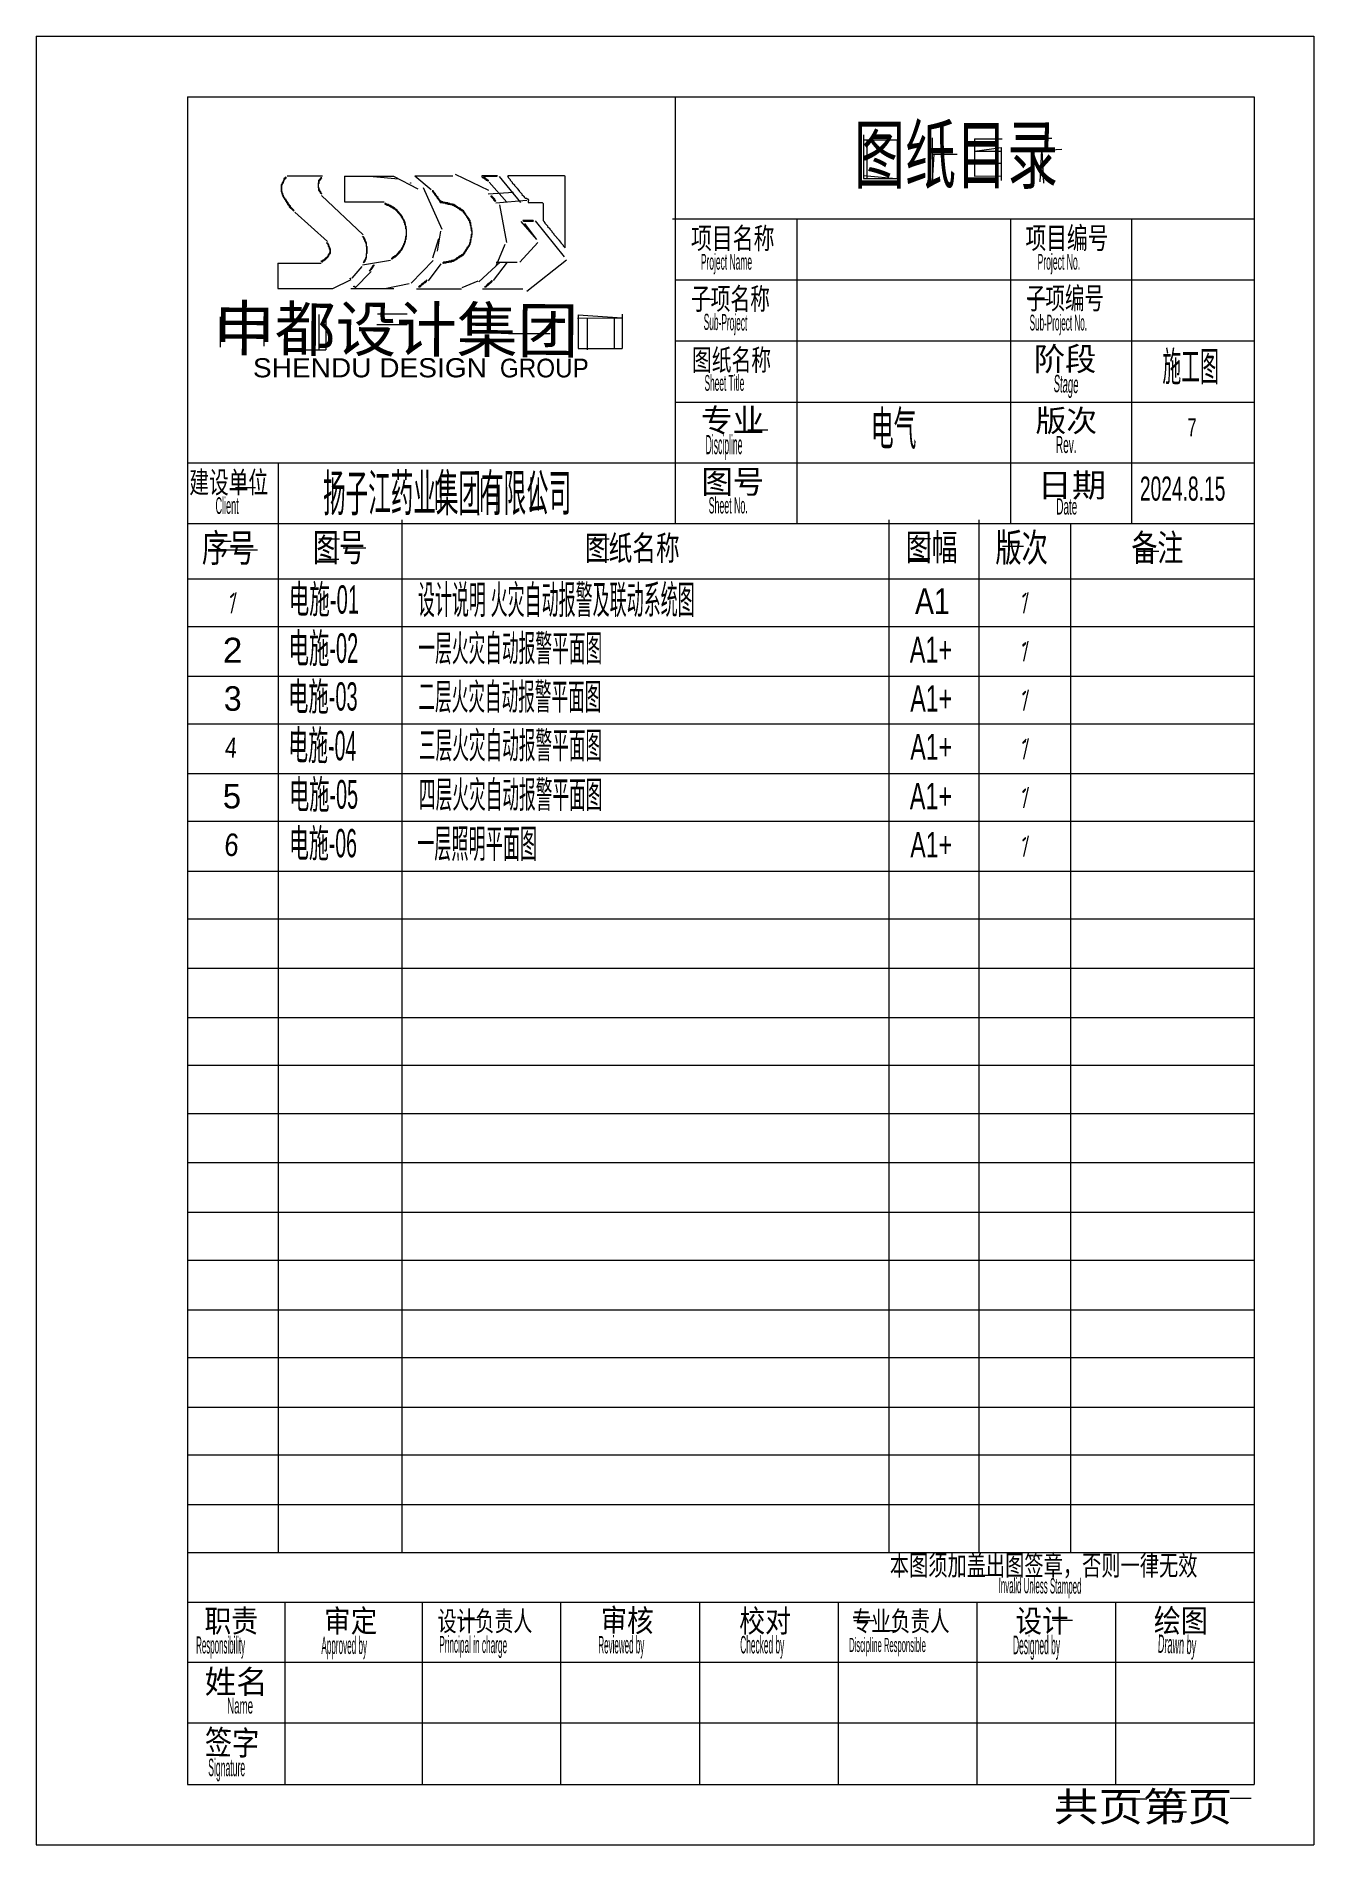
# Model space of a CAD drawing. Extents: x 115 to 2509, y 134 to 3524.
import ezdxf

# ---------------------------------------------------------------- set-up
doc = ezdxf.new("R2010")
doc.units = 0
for name, color, linetype, lineweight in [('OCR_TEXT', 6, 'Continuous', 0), ('TRACE_STRAIGHT', 5, 'Continuous', 0), ('TRACE_TEXT_SYMBOL', 6, 'Continuous', 0)]:
    doc.layers.add(name, color=color, linetype=linetype, lineweight=lineweight)
doc.styles.add('wqy-unicode', font='wqy-unicode.lff')

msp = doc.modelspace()

# ---------------------------------------------------------------- linework, layer by layer
at = {"layer": 'TRACE_STRAIGHT', "color": 5}
for p, q in [((114.7, 3523.6), (114.7, 133.9)), ((114.7, 3523.6), (2509, 3523.6)), ((2509, 3523.6), (2509, 133.9)), ((398.3, 3409.7), (398.3, 246.8)), ((398.3, 3409.7), (2397.3, 3409.7)), ((1312.3, 3409.7), (1312.3, 2610.4)), ((2397.3, 3409.7), (2397.3, 246.8)), ((1665.1, 3339), (1665.1, 3257)), ((1665.1, 3329.1), (1728.4, 3329.1)), ((1671.4, 3329.1), (1671.4, 3257)), ((1728.4, 3329.1), (1733, 3256.5)), ((1728.4, 3329.1), (1728.4, 3256.9)), ((1793.6, 3333.4), (1794.2, 3252.7)), ((1873.3, 3331.1), (1873.3, 3261)), ((1873.3, 3331.1), (1925, 3331.1)), ((1975.9, 3332.3), (2018.3, 3332.3)), ((1793.8, 3302.7), (1840.6, 3302.7)), ((1794.2, 3252.7), (1797.4, 3302.7)), ((1873, 3308), (1923.2, 3315)), ((1873, 3308), (1923.2, 3308)), ((1923.2, 3315), (1923.2, 3253.4)), ((1961.4, 3307.5), (2036.9, 3311.7)), ((1996.4, 3250.9), (1999.6, 3309.6)), ((1999, 3309.6), (2002.2, 3248.4)), ((585, 3261.9), (651.4, 3261.9)), ((692.7, 3261.3), (784.5, 3261.3)), ((692.7, 3261.3), (692.7, 3213.3)), ((746.3, 3260.9), (793.7, 3256.5)), ((784.5, 3261.3), (829.7, 3237.7)), ((824.4, 3261.6), (895.6, 3261.6)), ((824.4, 3261.6), (854.7, 3236.2)), ((962.7, 3234.7), (900.5, 3264.2)), ((982.1, 3260.9), (1022.1, 3212.2)), ((1665.1, 3262.7), (1733, 3256.5)), ((1665.1, 3257), (1732.9, 3257)), ((1873, 3285.5), (1924, 3285.5)), ((1873.3, 3261), (1923.2, 3262)), ((649.2, 3225.2), (727.2, 3151.2)), ((840.2, 3240.2), (874.8, 3162.1)), ((962, 3228), (1009, 3231)), ((963.6, 3250.1), (996.5, 3212.8)), ((599.5, 3193.7), (660.9, 3138.6)), ((692.7, 3213.3), (766.9, 3213.3)), ((976, 3211), (1034, 3216)), ((983, 3207.7), (996.1, 3137)), ((866.5, 3120.7), (873.1, 3158.4)), ((1022.7, 3176.5), (1052.2, 3142.4)), ((1029.9, 3172.5), (1052.2, 3142.4)), ((1049.8, 3177.7), (1104.3, 3110.3)), ((1307, 3181), (2397.3, 3181)), ((1540.4, 3181), (1540.4, 2610.4)), ((1940.4, 3181), (1940.4, 2610.4)), ((2167.3, 3181), (2167.3, 2610.4)), ((858, 3108), (869.3, 3144.7)), ((976.6, 3093), (993.9, 3133.6)), ((1055, 3137.2), (1020.8, 3100.3)), ((567.7, 3098.2), (649, 3098.2)), ((567.7, 3098.2), (567.7, 3050.6)), ((725.3, 3091.7), (706, 3070)), ((726, 3095), (779, 3104)), ((858.6, 3103.4), (817.2, 3060.9)), ((850.2, 3064.9), (873.5, 3096.8)), ((944.5, 3063.2), (984.2, 3100)), ((971.6, 3065.6), (997.9, 3100)), ((977, 3100), (1016, 3100)), ((1108.7, 3103.6), (1034.3, 3045.4)), ((670.8, 3050.6), (704.9, 3067.4)), ((704.2, 3050.8), (785, 3050.8)), ((711.2, 3050.8), (742.7, 3082.5)), ((768.3, 3050.8), (813.6, 3060.3)), ((942.6, 3064.5), (912.5, 3051.8)), ((1312.3, 3066.9), (2397.3, 3066.9)), ((567.7, 3050.6), (670.8, 3050.6)), ((827.6, 3050), (911.5, 3050)), ((950.9, 3050.1), (1027, 3050.1)), ((1346, 3031), (1384, 3031)), ((1974.2, 3029.8), (2011.9, 3029.8)), ((459.4, 2997.8), (459.4, 2940.9)), ((541.4, 2998.4), (541.4, 2942.7)), ((644.5, 3002.1), (644.5, 2935.7)), ((657.7, 2995.3), (657.7, 2935.7)), ((753.4, 2983.1), (809.8, 2983.1)), ((754.2, 3003.1), (809.7, 3003.1)), ((1129, 2995), (1212.8, 2996)), ((1130.4, 3001.4), (1212.8, 2995.9)), ((1130.4, 3001.4), (1130.4, 2938)), ((1147, 2995.2), (1147, 2935.8)), ((1197.6, 2995.8), (1197.6, 2938)), ((1212.8, 3002.6), (1212.8, 2938)), ((999.7, 2966.1), (1078.1, 2966.1)), ((1312.3, 2952.8), (2397.3, 2952.8)), ((597.2, 2935.7), (657.7, 2935.7)), ((1130.4, 2938), (1212.8, 2938)), ((1312.3, 2837.8), (2397.3, 2837.8)), ((1448.1, 2785.6), (1485.6, 2785.6)), ((398.3, 2724), (2397.3, 2724)), ((567.9, 2724), (567.9, 681.6)), ((670.1, 2696.8), (670.1, 2631.7)), ((864.4, 2690.3), (864.4, 2635.9)), ((872.8, 2694.8), (872.8, 2636.7)), ((949.4, 2694.6), (949.4, 2632.1)), ((978.4, 2632.1), (979, 2694.6)), ((1041.4, 2697.1), (1041.4, 2632.1)), ((1055.4, 2696.5), (1055.4, 2634.6)), ((488.1, 2677.6), (525.6, 2677.6)), ((398.3, 2610.4), (2397.3, 2610.4)), ((799.7, 2617), (799.7, 681.6)), ((1712.6, 2617), (1712.6, 681.6)), ((1881.1, 2617), (1881.1, 681.6)), ((2053, 2610.4), (2053, 681.6)), ((441.9, 2577.1), (480, 2577.1)), ((644.2, 2581.7), (683, 2581.7)), ((1150.3, 2581.4), (1188.6, 2581.4)), ((1752.2, 2582.3), (1790.6, 2582.3)), ((441.9, 2561), (529.4, 2561)), ((644.2, 2543.7), (681.9, 2543.7)), ((690, 2564.7), (732.5, 2564.7)), ((1150, 2543), (1188, 2543)), ((1751.9, 2544.6), (1789.4, 2544.6)), ((1925.8, 2567.7), (1964.7, 2567.7)), ((2178.6, 2558.3), (2218.8, 2558.3)), ((398.3, 2506.7), (2397.3, 2506.7)), ((480.8, 2442.1), (489.7, 2481.1)), ((1965.4, 2442.5), (1974, 2481.2)), ((398.3, 2417.5), (2397.3, 2417.5)), ((1965.6, 2352.1), (1974, 2390)), ((398.3, 2323.9), (2397.3, 2323.9)), ((1965.4, 2260), (1974.1, 2298.7)), ((398.3, 2234.6), (2397.3, 2234.6)), ((1965.4, 2168.7), (1974.1, 2207.5)), ((398.3, 2141.7), (2397.3, 2141.7)), ((1965.4, 2077.5), (1974.1, 2116.2)), ((398.3, 2052.5), (2397.3, 2052.5)), ((1965.4, 1985.9), (1974.2, 2024.9)), ((398.3, 1958.9), (2397.3, 1958.9)), ((398.3, 1869.6), (2397.3, 1869.6)), ((398.3, 1776.7), (2397.3, 1776.7)), ((398.3, 1684.6), (2397.3, 1684.6)), ((398.3, 1595.1), (2397.3, 1595.1)), ((398.3, 1504.6), (2397.3, 1504.6)), ((398.3, 1412.5), (2397.3, 1412.5)), ((398.3, 1319.6), (2397.3, 1319.6)), ((398.3, 1229.6), (2397.3, 1229.6)), ((398.3, 1136.7), (2397.3, 1136.7)), ((398.3, 1047.5), (2397.3, 1047.5)), ((398.3, 953.9), (2397.3, 953.9)), ((398.3, 864.6), (2397.3, 864.6)), ((398.3, 771.7), (2397.3, 771.7)), ((398.3, 681.6), (2397.3, 681.6)), ((1877.5, 639.6), (1915, 639.6)), ((398.3, 588.7), (2397.3, 588.7)), ((580.7, 588.7), (580.7, 246.8)), ((838.1, 588.7), (838.1, 246.8)), ((1097.6, 588.7), (1097.6, 246.8)), ((1357.6, 588.7), (1357.6, 246.8)), ((1617.6, 588.7), (1617.6, 246.8)), ((1877.2, 588.7), (1877.2, 246.8)), ((2137.2, 588.7), (2137.2, 246.8)), ((909.2, 556.1), (946.4, 556.1)), ((1646.9, 554.1), (1684.4, 554.1)), ((2019.4, 555.2), (2056.9, 555.2)), ((1688.1, 535.6), (1726.3, 535.6)), ((398.3, 476.3), (2397.3, 476.3)), ((398.3, 362.5), (2397.3, 362.5)), ((398.3, 246.8), (2397.3, 246.8)), ((2033.5, 213.6), (2074.3, 213.6)), ((2156.2, 220.1), (2196.1, 220.1)), ((2233.1, 217.6), (2270.6, 217.6)), ((2352.3, 221.4), (2391.6, 221.4)), ((2031.7, 198.2), (2075.6, 198.2)), ((2231.9, 195.6), (2270.6, 195.6)), ((114.7, 133.9), (2509, 133.9))]:
    msp.add_line(p, q, dxfattribs=at)
at = {"layer": 'TRACE_TEXT_SYMBOL', "color": 6}
for points in [[(582, 3260), (582, 3259), (579, 3256), (579, 3254), (578, 3253), (578, 3252), (577, 3251), (577, 3250), (576, 3249), (576, 3248), (575, 3247), (575, 3246), (574, 3245), (574, 3232), (575, 3231), (575, 3229), (576, 3228), (576, 3226), (577, 3225), (577, 3223), (578, 3222), (578, 3221), (580, 3219), (580, 3218), (582, 3216), (582, 3215), (584, 3213), (584, 3212), (586, 3210), (586, 3209), (588, 3207), (588, 3206), (589, 3205), (589, 3204), (597, 3196), (598, 3197), (591, 3204), (591, 3205), (589, 3207), (589, 3208), (587, 3210), (587, 3211), (585, 3213), (585, 3214), (583, 3216), (583, 3217), (581, 3219), (581, 3220), (579, 3222), (579, 3223), (578, 3224), (578, 3225), (577, 3226), (577, 3229), (576, 3230), (576, 3232), (575, 3233), (575, 3244), (576, 3245), (576, 3246), (577, 3247), (577, 3248), (578, 3249), (578, 3250)], [(578, 3250), (579, 3251), (579, 3253), (581, 3255), (581, 3256), (583, 3258), (583, 3259), (582, 3260)], [(858, 3235), (858, 3234), (857, 3233), (859, 3231), (859, 3230), (861, 3228), (861, 3227), (864, 3224), (864, 3223), (866, 3221), (866, 3220), (869, 3217), (869, 3216), (871, 3214), (871, 3213), (872, 3212), (876, 3212), (877, 3211), (881, 3211), (882, 3210), (885, 3210), (886, 3209), (890, 3209), (891, 3208), (894, 3208), (895, 3207), (897, 3207), (899, 3205), (900, 3205), (902, 3203), (903, 3203), (905, 3201), (906, 3201), (908, 3199), (909, 3199), (911, 3197), (912, 3197), (913, 3196), (914, 3196), (915, 3195), (915, 3194), (917, 3192), (917, 3191), (919, 3189), (919, 3188), (921, 3186), (921, 3185), (923, 3183), (923, 3182), (925, 3180), (925, 3179), (927, 3177), (927, 3174), (928, 3173), (928, 3169), (929, 3168), (929, 3164), (930, 3163), (930, 3159), (931, 3158), (931, 3153), (930, 3152), (930, 3148), (929, 3147)], [(881, 3212), (878, 3212), (877, 3213), (874, 3213), (870, 3217), (870, 3218), (868, 3220), (868, 3221), (865, 3224), (865, 3225), (863, 3227), (863, 3228), (860, 3231), (860, 3232), (858, 3234), (858, 3235)], [(768, 3210), (768, 3209), (769, 3209), (770, 3208), (771, 3208), (772, 3207), (774, 3207), (775, 3206), (776, 3206), (777, 3205), (778, 3205), (779, 3204), (780, 3204), (782, 3202), (783, 3202), (785, 3200), (786, 3200), (797, 3189), (797, 3188), (799, 3186), (799, 3185), (800, 3184), (800, 3183), (801, 3182), (801, 3181), (803, 3179), (803, 3178), (804, 3177), (804, 3175), (805, 3174), (805, 3171), (806, 3170), (806, 3168), (807, 3167), (807, 3163), (808, 3162), (808, 3149), (807, 3148), (807, 3144), (806, 3143), (806, 3140), (805, 3139), (805, 3136), (804, 3135), (804, 3134), (803, 3133), (803, 3132), (802, 3131), (802, 3130), (801, 3129), (801, 3128), (800, 3127), (800, 3126), (799, 3125), (799, 3124), (794, 3119), (794, 3118), (788, 3112), (787, 3112), (785, 3110), (784, 3110), (781, 3107), (780, 3107), (781, 3107)], [(771, 3209), (770, 3210), (768, 3210)], [(781, 3107), (782, 3106), (784, 3108), (785, 3108), (787, 3110), (788, 3110), (797, 3119), (797, 3120), (800, 3123), (800, 3124), (801, 3125), (801, 3126), (802, 3127), (802, 3128), (803, 3129), (803, 3130), (804, 3131), (804, 3132), (805, 3133), (805, 3135), (806, 3136), (806, 3138), (807, 3139), (807, 3142), (808, 3143), (808, 3147), (809, 3148), (809, 3162), (808, 3163), (808, 3167), (807, 3168), (807, 3171), (806, 3172), (806, 3175), (805, 3176), (805, 3178), (804, 3179), (804, 3180), (802, 3182), (802, 3183), (801, 3184), (801, 3185), (800, 3186), (800, 3187), (799, 3188), (799, 3189), (791, 3197), (791, 3198), (790, 3199), (789, 3199), (787, 3201), (786, 3201), (784, 3203), (783, 3203), (781, 3205), (780, 3205), (779, 3206), (778, 3206), (777, 3207), (776, 3207), (775, 3208), (773, 3208), (772, 3209), (771, 3209)], [(916, 3115), (918, 3117), (918, 3118), (920, 3120), (920, 3121), (921, 3122), (921, 3123), (923, 3125), (923, 3126), (925, 3128), (925, 3129), (927, 3131), (927, 3132), (928, 3133), (928, 3136), (929, 3137), (929, 3141), (930, 3142), (930, 3146), (931, 3147), (931, 3151), (932, 3152), (932, 3159), (931, 3160), (931, 3164), (930, 3165), (930, 3169), (929, 3170), (929, 3174), (928, 3175), (928, 3178), (926, 3180), (926, 3181), (924, 3183), (924, 3184), (922, 3186), (922, 3187), (920, 3189), (920, 3190), (918, 3192), (918, 3193), (916, 3195), (916, 3196), (915, 3197), (914, 3197), (912, 3199), (911, 3199), (909, 3201), (908, 3201), (907, 3202), (906, 3202), (904, 3204), (903, 3204), (901, 3206), (900, 3206), (898, 3208), (896, 3208), (895, 3209), (891, 3209), (890, 3210), (887, 3210), (886, 3211), (882, 3211), (881, 3212)], [(929, 3147), (929, 3143), (928, 3142), (928, 3137), (927, 3136), (927, 3134), (926, 3133), (926, 3132), (924, 3130), (924, 3129), (922, 3127), (922, 3126), (920, 3124), (920, 3123), (918, 3121), (918, 3120), (916, 3118), (916, 3117), (913, 3114), (912, 3114), (910, 3112), (909, 3112), (907, 3110), (906, 3110), (904, 3108), (903, 3108), (901, 3106), (900, 3106), (898, 3104), (897, 3104), (896, 3103), (893, 3103), (892, 3102), (888, 3102), (887, 3101), (883, 3101), (882, 3100), (878, 3100), (877, 3099), (877, 3098), (878, 3098), (879, 3099), (883, 3099), (884, 3100), (888, 3100), (889, 3101), (893, 3101), (894, 3102), (897, 3102), (898, 3103), (899, 3103), (901, 3105), (902, 3105), (904, 3107), (905, 3107), (907, 3109), (908, 3109), (910, 3111), (911, 3111), (912, 3112), (913, 3112), (915, 3114), (916, 3114), (916, 3115)]]:
    msp.add_lwpolyline(points, dxfattribs=at)
for points in [[(648, 3258), (647, 3257), (647, 3256), (644, 3253), (644, 3249), (643, 3248), (643, 3240), (644, 3239), (644, 3235), (645, 3234), (645, 3233), (647, 3231), (647, 3230), (648, 3229), (648, 3228), (649, 3229), (650, 3228), (649, 3229), (649, 3230), (648, 3231), (648, 3232), (646, 3234), (646, 3235), (645, 3236), (645, 3239), (644, 3240), (644, 3247), (645, 3248), (645, 3252), (649, 3256), (649, 3257), (650, 3258)], [(950, 3262), (950, 3260), (952, 3258), (953, 3258), (955, 3256), (956, 3256), (958, 3254), (959, 3254), (961, 3252), (962, 3253), (963, 3253), (962, 3253), (960, 3255), (959, 3255), (956, 3258), (955, 3258), (953, 3260), (954, 3261), (978, 3261), (979, 3262)], [(999, 3262), (998, 3261), (999, 3260), (999, 3259), (1003, 3255), (1003, 3254), (1007, 3250), (1007, 3249), (1011, 3245), (1011, 3244), (1016, 3239), (1016, 3238), (1020, 3234), (1020, 3233), (1025, 3228), (1025, 3227), (1029, 3223), (1029, 3222), (1031, 3220), (1034, 3220), (1035, 3219), (1036, 3219), (1037, 3218), (1037, 3217), (1038, 3216), (1037, 3215), (1037, 3212), (1063, 3212), (1065, 3210), (1065, 3178), (1066, 3177), (1066, 3176), (1068, 3174), (1068, 3173), (1073, 3168), (1073, 3167), (1077, 3163), (1077, 3162), (1081, 3158), (1081, 3157), (1085, 3153), (1085, 3152), (1090, 3147), (1090, 3146), (1094, 3142), (1094, 3141), (1098, 3137), (1098, 3136), (1102, 3132), (1102, 3131), (1106, 3127), (1106, 3261), (1105, 3262)], [(816, 3249), (817, 3249), (817, 3248), (816, 3248)], [(967, 3224), (967, 3223), (972, 3218), (972, 3217), (975, 3214), (976, 3215), (974, 3217), (974, 3218), (969, 3223), (969, 3224)], [(1027, 3178), (1028, 3177), (1047, 3177), (1046, 3178)], [(659, 3136), (661, 3134), (661, 3133), (662, 3132), (662, 3130), (663, 3129), (663, 3128), (664, 3127), (664, 3125), (665, 3124), (665, 3118), (663, 3116), (663, 3115), (662, 3114), (662, 3113), (661, 3112), (661, 3111), (657, 3107), (656, 3107), (653, 3104), (652, 3104), (650, 3102), (648, 3102), (649, 3102), (650, 3101), (651, 3101), (653, 3103), (654, 3103), (656, 3105), (657, 3105), (662, 3110), (662, 3111), (663, 3112), (663, 3113), (664, 3114), (664, 3115), (666, 3117), (666, 3125), (665, 3126), (665, 3128), (664, 3129), (664, 3130), (663, 3131), (663, 3133), (662, 3134), (662, 3135), (661, 3135), (660, 3136)], [(726, 3148), (728, 3146), (728, 3145), (729, 3144), (729, 3143), (730, 3142), (730, 3140), (731, 3139), (731, 3138), (732, 3137), (732, 3136), (733, 3135), (733, 3130), (734, 3129), (734, 3117), (733, 3116), (733, 3109), (732, 3108), (732, 3107), (731, 3106), (731, 3105), (730, 3104), (730, 3103), (729, 3102), (729, 3101), (728, 3100), (728, 3099), (729, 3100), (730, 3100), (730, 3101), (731, 3102), (731, 3103), (732, 3104), (732, 3105), (733, 3106), (733, 3108), (734, 3109), (734, 3116), (735, 3117), (735, 3129), (734, 3130), (734, 3136), (733, 3137), (733, 3138), (732, 3139), (732, 3140), (731, 3141), (731, 3143), (730, 3144), (730, 3145), (729, 3146), (729, 3147), (728, 3148), (727, 3147)], [(748, 3095), (747, 3094), (746, 3094), (745, 3093), (745, 3092), (744, 3091), (744, 3090), (742, 3088), (742, 3087), (739, 3084), (741, 3086), (742, 3086), (743, 3087), (744, 3087), (744, 3088), (745, 3089), (745, 3090), (746, 3091), (746, 3092), (748, 3094)], [(703, 3070), (704, 3070), (704, 3069), (703, 3069)], [(710, 3055), (711, 3055), (711, 3054), (710, 3054)], [(847, 3067), (844, 3064), (843, 3064), (839, 3060), (838, 3060), (834, 3056), (833, 3056), (831, 3054), (834, 3054), (838, 3058), (839, 3058), (843, 3062), (844, 3062), (846, 3064), (846, 3065), (847, 3066)], [(968, 3065), (963, 3060), (962, 3060), (956, 3054), (955, 3054), (958, 3054), (961, 3057), (962, 3057), (969, 3064), (969, 3065)], [(486, 2480), (479, 2473), (479, 2472), (480, 2472), (485, 2477), (485, 2479)], [(1970, 2480), (1964, 2474), (1964, 2472), (1969, 2477), (1969, 2479)], [(1969, 2387), (1966, 2384), (1965, 2384), (1964, 2383), (1964, 2381), (1965, 2381), (1969, 2385)], [(1969, 2296), (1964, 2291), (1964, 2290), (1965, 2290), (1969, 2294)], [(1970, 2206), (1964, 2200), (1964, 2198), (1967, 2201), (1968, 2201), (1969, 2202), (1969, 2205)], [(1969, 2113), (1964, 2108), (1964, 2107), (1965, 2107), (1969, 2111)], [(1969, 2022), (1964, 2017), (1964, 2016), (1965, 2016), (1969, 2020)]]:
    msp.add_lwpolyline(points, close=True, dxfattribs=at)

# ---------------------------------------------------------------- texts
at = {"layer": 'OCR_TEXT', "color": 6, "style": 'wqy-unicode'}
for s, height, width, p in [('图纸目录', 105.3, 0.666296, (1647.2, 3249.2)), ('项目名称', 39.78, 0.721916, (1341.7, 3125)), ('项目编号', 40.56, 0.7016, (1968.7, 3125.2)), ('Project Name', 29.64, 0.399928, (1360.3, 3086)), ('Project No.', 29.64, 0.407584, (1991.2, 3086)), ('子项名称', 40.56, 0.669035, (1341.7, 3011.2)), ('子项编号', 40.56, 0.659421, (1969.7, 3012.2)), ('Sub-Project No.', 29.64, 0.384156, (1976.5, 2972)), ('SHENDU DESIGN', 35.88, 1.096383, (520.9, 2884.2)), ('GROUP', 35.1, 0.967753, (983.7, 2884.1)), ('图纸名称', 39.78, 0.683136, (1343.7, 2897)), ('阶段', 43.68, 0.981031, (1984.4, 2896.8)), ('施工图', 55.38, 0.46697, (2225.2, 2877.1)), ('Sheet Title', 29.64, 0.393552, (1367.2, 2859)), ('专业', 43.68, 0.996164, (1360.4, 2781.8)), ('电气', 63.96, 0.488967, (1679, 2756.9)), ('版次', 41.34, 1.023435, (1987.4, 2782.3)), ('7', 33.5, 0.690445, (2272.2, 2773.7)), ('Discipline', 35.88, 0.33666, (1369.2, 2740.2)), ('Rev.', 31.98, 0.443733, (2025.5, 2742.4)), ('建设单位', 40.56, 0.666971, (401.7, 2667.2)), ('图号', 43.68, 0.988383, (1361.3, 2666.8)), ('日期', 44.46, 1.062045, (1991.3, 2659.9)), ('2024.8.15', 45.24, 0.59519, (2183.1, 2653.1)), ('Client', 31.2, 0.406791, (450.8, 2628.3)), ('Sheet No.', 30.42, 0.404569, (1375, 2629.1)), ('Date', 30.42, 0.455621, (2026.5, 2627.1)), ('序号', 52.26, 0.700987, (425.2, 2538.5)), ('图号', 52.26, 0.685367, (633.1, 2539.5)), ('图纸名称', 46.02, 0.707918, (1143, 2541.3)), ('图幅', 49.92, 0.716105, (1744.1, 2541)), ('版次', 53.04, 0.681228, (1912.2, 2538.7)), ('备注', 49.92, 0.714937, (2167.2, 2540)), ('设计说明 火灾自动报警及联动系统图', 53.82, 0.434304, (830, 2440.8)), ('A1', 48.36, 0.822944, (1761.7, 2440.7)), ('电施-02', 55.38, 0.505454, (587.7, 2349.1)), ('一层火灾自动报警平面图', 49.92, 0.459834, (831, 2352)), ('2', 46.8, 1.053103, (464.5, 2349.4)), ('A1+', 48.36, 0.676837, (1751.9, 2349.7)), ('3', 46, 0.973771, (466.4, 2259.3)), ('电施-03', 53.04, 0.527052, (586.7, 2259.7)), ('二层火灾自动报警平面图', 49.92, 0.457793, (831, 2261)), ('A1+', 49.14, 0.658931, (1752.9, 2257.9)), ('三层火灾自动报警平面图', 49.92, 0.458255, (832, 2170)), ('A1+', 48.36, 0.669559, (1752.9, 2167.7)), ('电施-05', 53.82, 0.515639, (588.6, 2075.8)), ('四层火灾自动报警平面图', 50.7, 0.452063, (832, 2077.2)), ('5', 46, 1.002718, (464.4, 2076.3)), ('A1+', 49.14, 0.666094, (1751.9, 2074.9)), ('电施-06', 53.04, 0.514526, (588.6, 1984.7)), ('一层照明平面图', 53.82, 0.437666, (828.6, 1983.8)), ('A1+', 47.58, 0.680536, (1752.9, 1984.6)), ('本图须加盖出图签章，否则一律无效', 38.22, 0.691222, (1714.4, 638.7)), ('职责', 42.12, 0.872507, (430.2, 532.5)), ('审定', 42.12, 0.868452, (654.2, 532.5)), ('设计负责人', 37.44, 0.694829, (867.1, 534.5)), ('校对', 42.12, 0.843424, (1432.2, 532.5)), ('专业负责人', 37.44, 0.717936, (1643.1, 534.5)), ('设计', 42.12, 0.862372, (1950.2, 532.5)), ('绘图', 42.9, 0.864719, (2209.2, 532.6)), ('Responsibility', 31.98, 0.347404, (414.5, 492.4)), ('Approved by', 32.76, 0.347689, (649.2, 491.6)), ('Reviewed by', 32.76, 0.34322, (1168.2, 492.6)), ('Checked by', 32.76, 0.356639, (1434.1, 492.6)), ('Discipline Responsible', 26.52, 0.40317, (1638.2, 495.3)), ('Designed by', 35.1, 0.338619, (1945.2, 491.1)), ('姓名', 43.68, 0.994373, (430.4, 417.8)), ('Name', 29.64, 0.459085, (472.6, 380)), ('Signature', 32.76, 0.369334, (437.1, 262.6)), ('共页第页', 54.6, 1.121233, (2021.9, 178))]:
    msp.add_text(s, height=height, dxfattribs=dict(at, width=width)).set_placement(p)
for s, height, rotation, width, p in [('申都设计集团', 83.46, -0.3654, 0.999044, (448, 2934.7)), ('Sub-Project', 30.43, -0.9392, 0.384621, (1365.4, 2973.1)), ('Stage', 32.8, -2.6026, 0.40491, (2021, 2856.6)), ('扬子江药业集团有限公司', 69.03, 0.1067, 0.449125, (652.4, 2632.9)), ('电施-01', 53.05, -0.7117, 0.532242, (587.8, 2442.6)), ('4', 37.5, -3.5763, 0.791024, (467.8, 2172.5)), ('电施-04', 55.39, -1.0354, 0.493641, (586.8, 2168.1)), ('6', 42.2, -4.8991, 0.848073, (466, 1988.4)), ('Invalid Unless Stamped', 28.865, -0.5048, 0.382699, (1918.3, 605.8)), ('审核', 42.13, -0.9878, 0.860739, (1172.3, 534.4)), ('Principal in charge', 31.2, -0.5701, 0.370575, (870, 494.3)), ('Drawn by', 34.36, -2.3614, 0.369624, (2216.3, 493.9)), ('签字', 45.25, -1.4441, 0.82372, (430.3, 304.1))]:
    msp.add_text(s, height=height, rotation=rotation, dxfattribs=dict(at, width=width)).set_placement(p)

doc.saveas('drawing.dxf')
